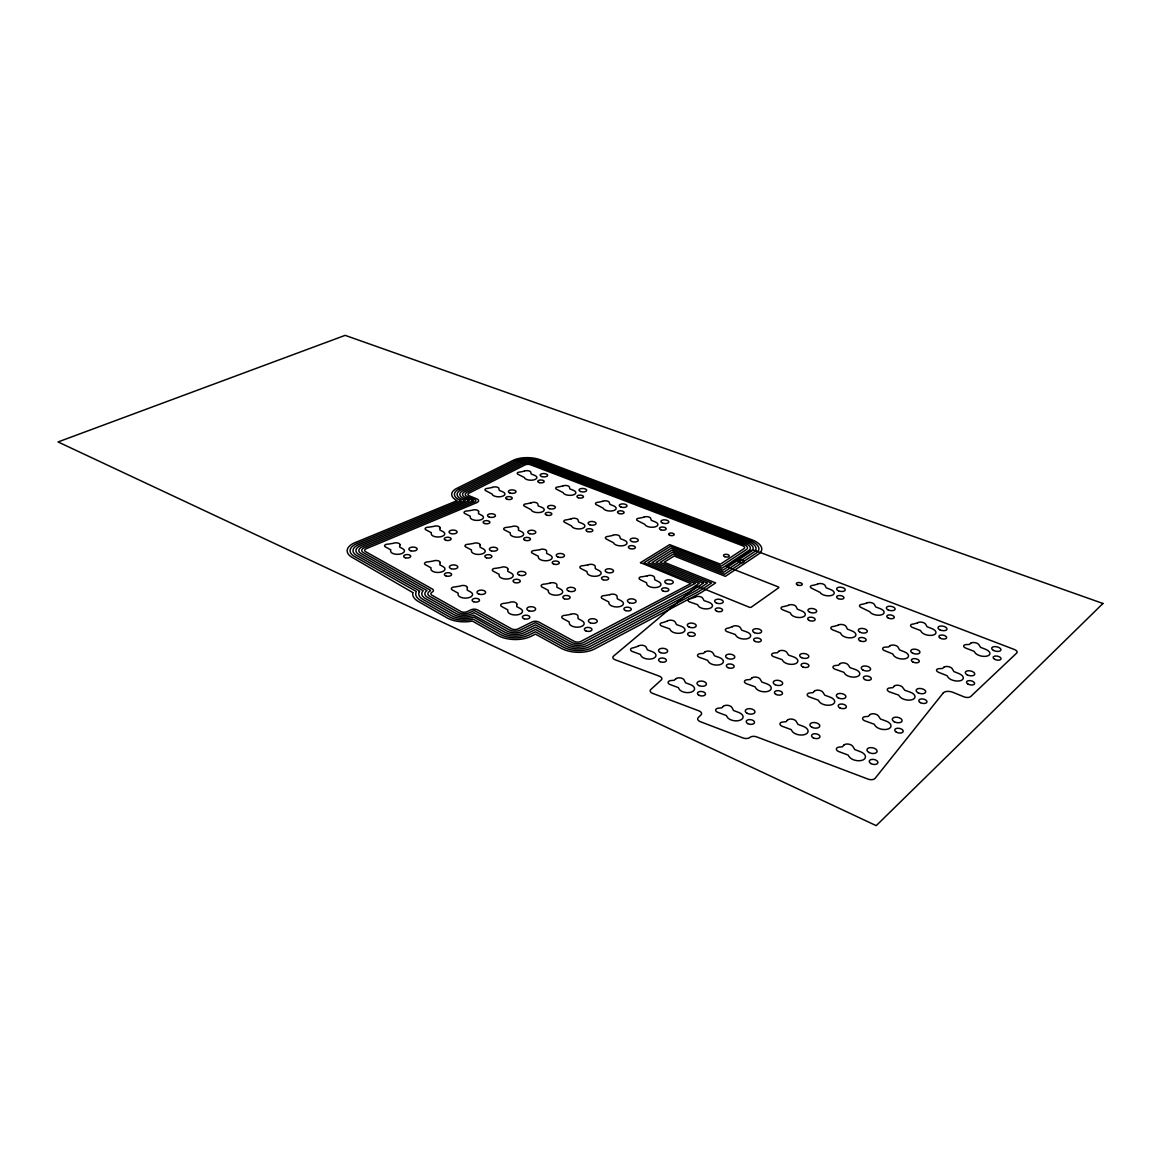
<?xml version="1.0" encoding="UTF-8"?>
<svg xmlns="http://www.w3.org/2000/svg" width="1161" height="1161" viewBox="0 0 1161 1161"><rect width="100%" height="100%" fill="white"/><g stroke="black" fill="none" stroke-linecap="round" stroke-linejoin="round"><path stroke-width="1.5" d="M458.813 489.158L515.179 461.091A16.864 7.358 1.6 0 1 538.777 460.656L750.34 540.765A18.576 8.722 5.7 0 1 756.029 553.275L724.551 574.289L673.395 554.029L660.116 562.359L711.504 582.996L698.632 591.602L592.328 647.693A20.521 10.87 2.8 0 1 563.114 646.996L535.482 631.773L529.024 635.009A20.288 10.638 1.4 0 1 500.115 634.327L473.166 619.132A19.984 10.275 0.3 0 1 449.322 616.796L420.63 600.44A19.679 9.941 -0.3 0 1 416.306 591.471L354.352 556.395A18.866 9.041 -1.5 0 1 356.993 543.595L461.135 500.681L460.351 500.362A17.546 7.924 0.6 0 1 458.842 489.158M473.078 500.797L362.493 546.671A10.159 4.876 -1.5 0 0 361.115 553.55L426.943 590.557A10.58 5.355 -0.3 0 0 427.495 597.32L456.186 613.559A10.754 5.529 0.3 0 0 471.453 613.937L474.167 612.645L506.907 630.974A10.928 5.732 1.4 0 0 522.421 631.337L535.497 624.821L569.732 643.571A11.044 5.849 2.8 0 0 585.405 643.934L691.492 588.409L699.169 583.33L647.998 562.664L671.29 548.181L722.055 568.193L748.787 550.503A9.999 4.688 5.7 0 0 745.768 543.754L533.871 463.123A9.085 3.962 1.6 0 0 521.129 463.37L464.85 491.596A9.462 4.267 0.6 0 0 465.721 497.634L473.122 500.638M516.819 604.213L516.761 606.637L520.404 608.611A7.372 3.802 1.4 0 1 517.864 614.764A7.372 3.802 1.4 0 1 507.763 610.991L507.792 609.873L501.639 606.492A3.73 1.916 1.2 0 1 501.044 604.402A3.73 1.916 1.2 0 1 504.556 603.357L509.577 602.472A4.238 2.162 1.3 0 1 514.265 602.095A4.238 2.162 1.3 0 1 516.819 604.213M518.517 528.11L518.474 530.156L521.811 531.825A6.763 3.207 1.4 0 1 519.504 537.006A6.763 3.207 1.4 0 1 510.216 533.799L510.26 532.855L504.585 529.996A3.425 1.611 1.3 0 1 504.034 528.226A3.425 1.611 1.3 0 1 507.255 527.355L511.87 526.615A3.889 1.829 1.4 0 1 516.181 526.31A3.889 1.829 1.4 0 1 518.517 528.11M507.85 569.079L507.778 571.328L511.261 573.157A7.097 3.527 1.2 0 1 508.765 578.846A7.097 3.527 1.2 0 1 499.07 575.348L499.114 574.303L493.207 571.168A3.585 1.771 1 0 1 492.67 569.238A3.585 1.771 1 0 1 496.052 568.28L500.899 567.453A4.078 2.017 1.2 0 1 505.427 567.119A4.078 2.017 1.2 0 1 507.85 569.079M480.146 545.002L480.001 547.136L483.339 548.877A6.922 3.338 0.7 0 1 480.741 554.276A6.922 3.338 0.7 0 1 471.395 550.938L471.468 549.951L465.808 546.976A3.498 1.683 0.5 0 1 465.329 545.148A3.498 1.683 0.5 0 1 468.667 544.233L473.412 543.464A3.976 1.901 0.6 0 1 477.824 543.145A3.976 1.901 0.6 0 1 480.146 545.002M478.622 511.667L478.477 513.655L481.684 515.266A6.661 3.091 0.7 0 1 479.174 520.244A6.661 3.091 0.7 0 1 470.19 517.153L470.263 516.253L464.821 513.481A3.367 1.553 0.5 0 1 464.371 511.783A3.367 1.553 0.5 0 1 467.578 510.942L472.15 510.245A3.831 1.771 0.7 0 1 476.402 509.955A3.831 1.771 0.7 0 1 478.622 511.667M467.346 587.713L467.172 590.064L470.655 591.979A7.271 3.672 0.3 0 1 467.839 597.915A7.271 3.672 0.3 0 1 458.073 594.258L458.16 593.184L452.268 589.919A3.672 1.843 0.1 0 1 451.789 587.887A3.672 1.843 0.1 0 1 455.315 586.885L460.307 586.029A4.18 2.104 0.3 0 1 464.951 585.666A4.18 2.104 0.3 0 1 467.346 587.713M440.106 562.635L439.859 564.856L443.197 566.67A7.082 3.483 -0.2 0 1 440.28 572.286A7.082 3.483 -0.2 0 1 430.876 568.817L430.992 567.802L425.347 564.696A3.585 1.741 -0.4 0 1 424.941 562.78A3.585 1.741 -0.4 0 1 428.394 561.837L433.285 561.024A4.078 1.988 -0.2 0 1 437.828 560.69A4.078 1.988 -0.2 0 1 440.106 562.635M440.106 527.921L439.859 529.982L443.081 531.665A6.806 3.222 -0.1 0 1 440.266 536.846A6.806 3.222 -0.1 0 1 431.224 533.639L431.341 532.696L425.913 529.822A3.439 1.611 -0.2 0 1 425.521 528.052A3.439 1.611 -0.2 0 1 428.844 527.181L433.546 526.441A3.918 1.843 -0.1 0 1 437.915 526.136A3.918 1.843 -0.1 0 1 440.106 527.921M640.48 562.664L690.926 583.548L580.819 641.452A4.731 2.511 2.8 0 1 574.129 641.293L538.806 622.035A4.659 2.438 1.8 0 0 532.217 621.875L518.038 628.914A4.688 2.453 1.4 0 1 511.406 628.754L477.606 609.917A4.615 2.38 0.5 0 0 471.09 609.772L467.259 611.586A4.615 2.366 0.3 0 1 460.728 611.426L432.023 595.259A4.542 2.293 -0.3 0 1 432.008 592.212L432.284 592.052A4.528 2.278 -0.4 0 0 432.313 589.004L365.613 551.678A4.354 2.09 -1.5 0 1 366.179 548.732L476.765 502.655A5.66 2.569 0.7 0 0 476.794 498.867L469.291 495.82A4.063 1.829 0.6 0 1 468.899 493.222L525.12 464.893A3.889 1.698 1.6 0 1 530.592 464.792L742.692 545.772A4.281 2.017 5.7 0 1 743.969 548.66L720.4 564.159L669.636 544.64L640.48 562.664M399.95 544.872L399.602 547.005L402.809 548.761A6.966 3.352 -0.9 0 1 399.689 554.16A6.966 3.352 -0.9 0 1 390.604 550.822L390.764 549.835L385.336 546.86A3.527 1.683 -1.1 0 1 385.031 545.002A3.527 1.683 -1.1 0 1 388.471 544.103L393.318 543.319A4.005 1.916 -0.9 0 1 397.788 543A4.005 1.916 -0.9 0 1 399.95 544.872M412.837 592.632L412.823 592.676A22.727 11.479 -0.3 0 0 418.337 601.485L447.029 617.884A23.06 11.871 0.3 0 0 472.396 621.077L497.837 635.444A23.409 12.278 1.4 0 0 531.245 636.243L535.482 634.109L560.894 648.157A23.67 12.539 2.8 0 0 594.635 648.955L701.026 592.661L715.611 582.895L664.15 562.258L674.106 556.003L725.393 576.349L758.452 554.203A21.435 10.057 5.7 0 0 751.864 539.763L540.402 459.829A19.461 8.49 1.6 0 0 513.206 460.336L456.81 488.346A20.274 9.157 0.6 0 0 456.055 500.086L457.144 500.652L355.164 542.579A21.769 10.434 -1.5 0 0 352.073 557.338L412.837 592.589M419.237 591.834L419.208 591.878A16.66 8.417 -0.3 0 0 422.923 599.395L451.614 615.722A16.907 8.693 0.3 0 0 473.732 617.086L502.379 633.195A17.168 8.998 1.4 0 0 526.818 633.79L535.497 629.436L565.32 645.85A17.357 9.201 2.8 0 0 590.006 646.445L696.252 590.528L707.397 583.112L656.081 562.461L672.683 552.07L723.709 572.242L753.605 552.346A15.717 7.372 5.7 0 0 748.816 541.752L537.137 461.483A14.28 6.226 1.6 0 0 517.167 461.846L460.83 489.971A14.846 6.705 0.6 0 0 462.136 499.462L465.184 500.696L358.822 544.625A15.964 7.648 -1.5 0 0 356.616 555.437L419.687 591.065L419.295 591.718M943.211 692.986L875.118 778.334A5.486 3.135 11 0 1 867.993 779.089L756.711 736.901A5.254 2.99 7.8 0 0 749.991 737.351L749.716 737.554A5.224 2.975 7.5 0 1 743.04 737.961L700.33 721.692A5.137 2.902 6.3 0 1 698.254 717.585L700.997 714.9A5.108 2.859 6.1 0 0 698.937 710.866L652.642 693.378A4.992 2.757 4.9 0 1 650.799 689.489L661.248 679.983A4.92 2.685 4.9 0 0 659.404 676.195L615.17 659.782A4.818 2.598 3.8 0 1 613.516 656.139L696.992 586.015L749.237 607.188A1.524 0.769 6.3 0 0 751.341 607.13L778.552 587.858A1.495 0.726 6.7 0 0 778.059 586.798L726.409 566.524L749.919 550.938A4.31 2.032 6 0 1 755.855 550.793L1014.308 649.463A4.934 2.395 11.5 0 1 1016.717 653.048L970.669 696.556A5.152 2.641 11.5 0 1 963.848 696.774L952.731 692.246A7.097 3.672 11.2 0 0 943.211 692.986M843.742 745.246L842.436 746.77L839.2 747.103A4.339 2.438 9.9 0 0 836.37 748.947A4.339 2.438 9.9 0 0 838.764 751.573L848.14 755.085L849.039 756.537A8.606 4.847 10.4 0 0 862.899 760.005A8.606 4.847 10.4 0 0 860.359 751.675L854.844 749.629L852.842 746.465A4.949 2.757 10 0 0 848.372 744.099A4.949 2.757 10 0 0 843.742 745.246M869.633 714.915L868.413 716.352L865.264 716.656A4.223 2.293 10 0 0 862.565 718.398A4.223 2.293 10 0 0 864.96 720.879L874.131 724.188L875.046 725.567A8.374 4.542 10.4 0 0 888.557 728.847A8.374 4.542 10.4 0 0 885.887 720.981L880.502 719.051L878.5 716.076A4.818 2.598 10.1 0 0 874.102 713.826A4.818 2.598 10.1 0 0 869.633 714.915M894.057 686.296L892.896 687.66L889.848 687.951A4.122 2.162 10.1 0 0 887.28 689.59A4.122 2.162 10.1 0 0 889.645 691.941L898.629 695.076L899.543 696.368A8.156 4.281 10.4 0 0 912.735 699.473A8.156 4.281 10.4 0 0 909.977 692.058L904.709 690.229L902.678 687.414A4.688 2.438 10.2 0 0 898.367 685.295A4.688 2.438 10.2 0 0 894.057 686.296M787.39 720.226L786.041 721.692L782.833 721.997A4.223 2.351 8.3 0 0 779.974 723.767A4.223 2.351 8.3 0 0 782.18 726.278L791.192 729.63L792.005 731.024A8.359 4.673 8.7 0 0 805.386 734.332A8.359 4.673 8.7 0 0 803.339 726.38L798.042 724.42L796.243 721.416A4.804 2.67 8.4 0 0 791.991 719.138A4.804 2.67 8.4 0 0 787.39 720.226M814.354 691.259L813.077 692.638L809.986 692.928A4.107 2.206 8.5 0 0 807.243 694.583A4.107 2.206 8.5 0 0 809.449 696.963L818.273 700.141L819.1 701.447A8.142 4.383 8.9 0 0 832.176 704.596A8.142 4.383 8.9 0 0 829.97 697.079L824.803 695.221L822.975 692.377A4.673 2.511 8.6 0 0 818.795 690.229A4.673 2.511 8.6 0 0 814.354 691.259M839.809 663.889L838.605 665.195L835.601 665.471A4.005 2.09 8.7 0 0 832.988 667.038A4.005 2.09 8.7 0 0 835.194 669.287L843.829 672.292L844.671 673.54A7.924 4.136 9.1 0 0 857.442 676.515A7.924 4.136 9.1 0 0 855.12 669.418L850.055 667.662L848.212 664.963A4.557 2.366 8.8 0 0 844.091 662.931A4.557 2.366 8.8 0 0 839.809 663.889M723.245 706.41L721.808 707.833L718.615 708.137A4.151 2.307 6.6 0 0 715.669 709.85A4.151 2.307 6.6 0 0 717.701 712.303L726.423 715.582L727.149 716.932A8.214 4.586 7 0 0 740.21 720.183A8.214 4.586 7 0 0 738.657 712.419L733.534 710.503L731.938 707.557A4.717 2.627 6.8 0 0 727.86 705.351A4.717 2.627 6.8 0 0 723.245 706.41M751.718 678.14L750.369 679.49L747.278 679.765A4.034 2.177 7 0 0 744.462 681.391A4.034 2.177 7 0 0 746.508 683.713L755.056 686.819L755.796 688.096A7.996 4.325 7.4 0 0 768.567 691.158A7.996 4.325 7.4 0 0 766.855 683.829L761.834 682.015L760.208 679.243A4.6 2.467 7.1 0 0 756.188 677.139A4.6 2.467 7.1 0 0 751.718 678.14M778.639 651.437L777.362 652.7L774.372 652.975A3.933 2.061 7.3 0 0 771.673 654.499A3.933 2.061 7.3 0 0 773.719 656.705L782.108 659.637L782.862 660.856A7.793 4.078 7.7 0 0 795.329 663.773A7.793 4.078 7.7 0 0 793.485 656.836L788.551 655.109L786.897 652.482A4.47 2.337 7.4 0 0 782.949 650.494A4.47 2.337 7.4 0 0 778.639 651.437M1102.95 603.473L876.221 825.645L58.05 441.949L345.151 335.355L1102.95 603.473M675.687 678.909L674.222 680.259L671.102 680.535A4.034 2.206 5.2 0 0 668.141 682.16A4.034 2.206 5.2 0 0 670.028 684.497L678.387 687.617L679.025 688.894A7.967 4.383 5.6 0 0 691.637 691.985A7.967 4.383 5.6 0 0 690.461 684.613L685.556 682.799L684.134 680.012A4.586 2.496 5.4 0 0 680.244 677.893A4.586 2.496 5.4 0 0 675.687 678.909M704.8 652.09L703.406 653.367L700.373 653.628A3.918 2.075 5.7 0 0 697.558 655.167A3.918 2.075 5.7 0 0 699.444 657.373L707.659 660.333L708.312 661.552A7.764 4.136 6.1 0 0 720.647 664.469A7.764 4.136 6.1 0 0 719.312 657.503L714.494 655.791L713.028 653.135A4.47 2.366 5.9 0 0 709.197 651.147A4.47 2.366 5.9 0 0 704.8 652.09M732.33 626.722L728.078 628.174A3.817 1.959 6.1 0 0 725.378 629.625A3.817 1.959 6.1 0 0 727.279 631.729L735.334 634.53L736.016 635.677A7.561 3.904 6.4 0 0 748.076 638.463A7.561 3.904 6.4 0 0 746.581 631.86L741.85 630.234L740.355 627.724A4.354 2.235 6.2 0 0 736.582 625.823A4.354 2.235 6.2 0 0 732.33 626.722M943.791 667.314L942.442 668.518L939.365 668.62A4.063 2.061 10.7 0 0 936.564 669.999A4.063 2.061 10.7 0 0 938.61 672.321L947.144 675.746L947.884 677.008A8.054 4.078 11 0 0 960.64 680.636A8.054 4.078 11 0 0 958.913 673.569L953.892 671.566L952.267 668.823A4.629 2.337 10.8 0 0 948.247 666.603A4.629 2.337 10.8 0 0 943.791 667.314M970.64 643.325L969.362 644.471L966.373 644.573A3.976 1.945 10.7 0 0 963.674 645.879A3.976 1.945 10.7 0 0 965.734 648.085L974.137 651.35L974.892 652.555A7.866 3.86 11.1 0 0 987.401 656.009A7.866 3.86 11.1 0 0 985.529 649.289L980.595 647.374L978.926 644.776A4.528 2.206 10.8 0 0 974.95 642.657A4.528 2.206 10.8 0 0 970.64 643.325M638.028 646.256L633.529 647.78A3.889 2.075 4.2 0 0 630.597 649.304A3.889 2.075 4.2 0 0 632.339 651.481L640.335 654.412L640.901 655.617A7.706 4.122 4.5 0 0 653.019 658.519A7.706 4.122 4.5 0 0 652.163 651.626L647.461 649.913L646.184 647.301A4.426 2.351 4.3 0 0 642.497 645.313A4.426 2.351 4.3 0 0 638.028 646.256M667.256 621.135L662.916 622.572A3.788 1.959 4.7 0 0 660.116 624.008A3.788 1.959 4.7 0 0 661.872 626.084L669.737 628.87L670.332 630.002A7.503 3.889 5 0 0 682.175 632.774A7.503 3.889 5 0 0 681.144 626.229L676.529 624.603L675.209 622.122A4.31 2.22 4.8 0 0 671.566 620.25A4.31 2.22 4.8 0 0 667.256 621.135M694.96 597.32L690.78 598.684A3.701 1.858 5.1 0 0 688.096 600.048A3.701 1.858 5.1 0 0 689.866 602.022L697.587 604.663L698.196 605.752A7.314 3.686 5.4 0 0 709.806 608.379A7.314 3.686 5.4 0 0 708.616 602.167L704.088 600.629L702.724 598.263A4.209 2.104 5.3 0 0 699.125 596.478A4.209 2.104 5.3 0 0 694.96 597.32M889.921 645.85L888.528 646.996L885.495 647.098A3.947 1.988 9.4 0 0 882.679 648.418A3.947 1.988 9.4 0 0 884.551 650.639L892.751 653.933L893.419 655.138A7.822 3.947 9.7 0 0 905.74 658.621A7.822 3.947 9.7 0 0 904.419 651.843L899.601 649.928L898.15 647.301A4.499 2.264 9.5 0 0 894.318 645.168A4.499 2.264 9.5 0 0 889.921 645.85M917.582 622.862L913.315 624.052A3.86 1.887 9.6 0 0 910.601 625.315A3.86 1.887 9.6 0 0 912.488 627.433L920.571 630.568L921.239 631.715A7.648 3.744 9.9 0 0 933.342 635.038A7.648 3.744 9.9 0 0 931.877 628.594L927.131 626.751L925.636 624.255A4.397 2.133 9.7 0 0 921.849 622.223A4.397 2.133 9.7 0 0 917.582 622.862M838.155 625.228L833.743 626.418A3.846 1.93 8.2 0 0 830.899 627.68A3.846 1.93 8.2 0 0 832.64 629.828L840.506 632.977L841.101 634.138A7.605 3.817 8.5 0 0 853.016 637.491A7.605 3.817 8.5 0 0 852.087 630.989L847.443 629.146L846.151 626.621A4.368 2.177 8.3 0 0 842.509 624.574A4.368 2.177 8.3 0 0 838.155 625.228M866.541 603.183L862.289 604.315A3.759 1.829 8.4 0 0 859.546 605.52A3.759 1.829 8.4 0 0 861.302 607.566L869.676 611.673A7.445 3.628 8.7 0 0 881.388 614.88A7.445 3.628 8.7 0 0 880.285 608.683L875.713 606.927L874.393 604.518A4.281 2.075 8.5 0 0 870.779 602.574A4.281 2.075 8.5 0 0 866.541 603.183M788.377 605.389L783.994 606.535A3.744 1.858 7 0 0 781.135 607.754A3.744 1.858 7 0 0 782.717 609.801L790.293 612.834L790.815 613.951A7.416 3.701 7.3 0 0 802.353 617.173A7.416 3.701 7.3 0 0 801.758 610.933L797.302 609.162L796.17 606.739A4.267 2.119 7.1 0 0 792.687 604.779A4.267 2.119 7.1 0 0 788.377 605.389M817.417 584.244L813.179 585.318A3.672 1.771 7.4 0 0 810.422 586.479A3.672 1.771 7.4 0 0 812.047 588.438L820.058 592.4A7.256 3.512 7.6 0 0 831.407 595.491A7.256 3.512 7.6 0 0 830.637 589.541L826.24 587.843L825.065 585.536A4.18 2.003 7.5 0 0 821.611 583.649A4.18 2.003 7.5 0 0 817.417 584.244M703.276 583.214L693.857 589.469L587.713 645.197A14.208 7.517 2.8 0 1 567.526 644.703L535.497 627.129L524.612 632.556A14.048 7.358 1.4 0 1 504.643 632.077L473.557 615.112A13.83 7.111 0.3 0 1 453.907 614.633L425.202 598.365A13.613 6.879 -0.3 0 1 423.199 590.746L358.865 554.494A13.061 6.269 -1.5 0 1 360.65 545.641L469.233 500.696L463.936 498.533A12.147 5.486 0.6 0 1 462.847 490.784L519.156 462.6A11.683 5.094 1.6 0 1 535.511 462.296L747.292 542.753A12.858 6.037 5.7 0 1 751.196 551.417L722.882 570.211L671.987 550.125L652.032 562.563L703.276 583.214M695.047 583.446L583.112 642.686A7.895 4.18 2.8 0 1 571.938 642.425L536.6 623.123A1.553 0.813 1.8 0 0 534.408 623.065L520.215 630.118A7.808 4.093 1.4 0 1 509.157 629.857L475.357 610.991A1.538 0.798 0.5 0 0 473.195 610.933L469.349 612.761A7.692 3.947 0.3 0 1 458.464 612.486L429.759 596.29A7.561 3.817 -0.3 0 1 429.715 591.225L430.049 591.036A1.509 0.755 -0.4 0 0 430.063 590.02L363.364 552.621A7.256 3.483 -1.5 0 1 364.336 547.702L474.922 501.726A2.946 1.335 0.7 0 0 474.98 499.752L467.52 496.719A6.763 3.048 0.6 0 1 466.882 492.409L523.132 464.124A6.487 2.83 1.6 0 1 532.231 463.965L744.23 544.756A7.14 3.352 5.7 0 1 746.378 549.574L721.228 566.176L670.594 546.25L643.949 562.766L695.047 583.446M612.732 535.41L608.422 536.382A3.454 1.625 3.2 0 0 605.52 537.427A3.454 1.625 3.2 0 0 606.652 539.197L613.501 542.782A6.821 3.236 3.4 0 0 623.733 545.583A6.821 3.236 3.4 0 0 624.284 540.213L620.424 538.675L619.785 536.6A3.918 1.858 3.3 0 0 616.883 534.887A3.918 1.858 3.3 0 0 612.732 535.41M643.716 517.24L639.537 518.169A3.367 1.553 3.7 0 0 636.75 519.17A3.367 1.553 3.7 0 0 637.926 520.854L644.718 524.293A6.676 3.091 3.9 0 0 654.804 526.978A6.676 3.091 3.9 0 0 655.167 521.855L651.35 520.375L650.653 518.386A3.846 1.771 3.8 0 0 647.751 516.747A3.846 1.771 3.8 0 0 643.716 517.24M571.183 518.851L566.887 519.794A3.381 1.567 2.4 0 0 563.999 520.796A3.381 1.567 2.4 0 0 565.03 522.494L571.589 525.962A6.69 3.12 2.6 0 0 581.516 528.661A6.69 3.12 2.6 0 0 582.329 523.495L578.599 522.015L578.076 519.997A3.846 1.785 2.5 0 0 575.29 518.357A3.846 1.785 2.5 0 0 571.183 518.851M602.544 501.363L598.394 502.263A3.309 1.509 2.9 0 0 595.593 503.221A3.309 1.509 2.9 0 0 596.667 504.846L603.198 508.17A6.545 2.99 3.1 0 0 612.993 510.767A6.545 2.99 3.1 0 0 613.588 505.819L609.902 504.382L609.322 502.466A3.773 1.712 3 0 0 606.535 500.899A3.773 1.712 3 0 0 602.544 501.363M531.07 502.873L526.804 503.772A3.323 1.524 1.6 0 0 523.901 504.73A3.323 1.524 1.6 0 0 524.845 506.385L531.143 509.723A6.574 3.019 1.8 0 0 540.779 512.335A6.574 3.019 1.8 0 0 541.824 507.342L538.225 505.92L537.79 503.976A3.788 1.727 1.8 0 0 535.134 502.394A3.788 1.727 1.8 0 0 531.07 502.873M562.766 486.024L558.63 486.88A3.251 1.451 2.2 0 0 555.829 487.809A3.251 1.451 2.2 0 0 556.816 489.376L563.085 492.583A6.429 2.888 2.4 0 0 572.605 495.094A6.429 2.888 2.4 0 0 573.432 490.319L569.877 488.941L569.383 487.083A3.701 1.654 2.3 0 0 566.713 485.574A3.701 1.654 2.3 0 0 562.766 486.024M492.322 487.431L488.084 488.302A3.265 1.466 0.9 0 0 485.182 489.231A3.265 1.466 0.9 0 0 486.024 490.813L492.075 494.035A6.458 2.917 1.1 0 0 501.45 496.56A6.458 2.917 1.1 0 0 502.698 491.756L499.23 490.377L498.896 488.505A3.715 1.669 1.1 0 0 496.342 486.981A3.715 1.669 1.1 0 0 492.322 487.431M524.308 471.192L520.201 472.019A3.193 1.408 1.5 0 0 517.4 472.904A3.193 1.408 1.5 0 0 518.285 474.428L524.322 477.519A6.327 2.801 1.7 0 0 533.581 479.957A6.327 2.801 1.7 0 0 534.611 475.342L531.172 474.022L530.766 472.222A3.643 1.596 1.6 0 0 528.226 470.756A3.643 1.596 1.6 0 0 524.308 471.192M570.559 614.387L565.552 615.301A3.759 1.945 2.5 0 0 562.069 616.375A3.759 1.945 2.5 0 0 562.809 618.508L569.238 621.962L569.282 623.109A7.459 3.875 2.8 0 0 579.716 626.969A7.459 3.875 2.8 0 0 581.864 620.671L578.076 618.653L577.96 616.172A4.281 2.22 2.7 0 0 575.261 614.009A4.281 2.22 2.7 0 0 570.559 614.387M609.757 594.693L604.91 595.564A3.686 1.858 3.3 0 0 601.558 596.58A3.686 1.858 3.3 0 0 602.37 598.641L608.785 601.949L608.872 603.038A7.3 3.701 3.6 0 0 619.219 606.739A7.3 3.701 3.6 0 0 621.062 600.716L617.275 598.786L617.071 596.406A4.194 2.119 3.5 0 0 614.343 594.33A4.194 2.119 3.5 0 0 609.757 594.693M647.257 575.856L642.555 576.698A3.614 1.785 4 0 0 639.334 577.67A3.614 1.785 4 0 0 640.19 579.629L646.604 582.807L646.721 583.852A7.14 3.541 4.3 0 0 656.981 587.408A7.14 3.541 4.3 0 0 658.534 581.632L654.76 579.774L654.47 577.496A4.107 2.017 4.2 0 0 651.713 575.508A4.107 2.017 4.2 0 0 647.257 575.856M549.733 583.243L544.857 584.099A3.643 1.829 2 0 0 541.476 585.086A3.643 1.829 2 0 0 542.143 587.089L548.297 590.325L548.311 591.399A7.213 3.628 2.2 0 0 558.339 595.012A7.213 3.628 2.2 0 0 560.545 589.135L556.917 587.234L556.874 584.912A4.151 2.075 2.2 0 0 554.29 582.895A4.151 2.075 2.2 0 0 549.733 583.243M588.148 564.841L583.432 565.654A3.57 1.741 2.8 0 0 580.166 566.612A3.57 1.741 2.8 0 0 580.892 568.527L587.045 571.633L587.103 572.663A7.053 3.468 3 0 0 597.044 576.132A7.053 3.468 3 0 0 598.96 570.501L595.332 568.672L595.187 566.452A4.063 1.988 2.9 0 0 592.589 564.507A4.063 1.988 2.9 0 0 588.148 564.841M539.778 549.675L535.076 550.459A3.512 1.698 1.8 0 0 531.796 551.373A3.512 1.698 1.8 0 0 532.42 553.231L538.312 556.235L538.327 557.236A6.951 3.367 2 0 0 547.934 560.603A6.951 3.367 2 0 0 550.14 555.147L546.657 553.391L546.628 551.228A3.991 1.93 1.9 0 0 544.175 549.342A3.991 1.93 1.9 0 0 539.778 549.675M669.781 535.323A2.815 1.321 4.4 0 0 674.207 534.64A2.815 1.321 4.4 0 0 670.245 533.073A2.815 1.321 4.4 0 0 669.781 535.323M666.545 583.533A4.267 2.104 4.6 0 0 673.264 582.43A4.267 2.104 4.6 0 0 667.27 579.934A4.267 2.104 4.6 0 0 666.545 583.533M507.212 499.317A3.294 1.495 1.3 0 0 512.262 498.214A3.294 1.495 1.3 0 0 507.444 496.734A3.294 1.495 1.3 0 0 507.212 499.317M510.129 493.062A3.86 1.741 1.4 0 0 516.035 491.771A3.86 1.741 1.4 0 0 510.39 490.058A3.86 1.741 1.4 0 0 510.129 493.062M546.773 515.194A3.352 1.553 2 0 0 551.852 514.033A3.352 1.553 2 0 0 546.875 512.509A3.352 1.553 2 0 0 546.773 515.194M549.429 508.692A3.933 1.8 2.1 0 0 555.379 507.342A3.933 1.8 2.1 0 0 549.545 505.572A3.933 1.8 2.1 0 0 549.429 508.692M587.524 531.549A3.41 1.596 2.8 0 0 592.836 530.533A3.41 1.596 2.8 0 0 587.93 528.792A3.41 1.596 2.8 0 0 587.524 531.549M589.875 524.787A3.991 1.858 2.8 0 0 596.086 523.611A3.991 1.858 2.8 0 0 590.339 521.594A3.991 1.858 2.8 0 0 589.875 524.787M629.973 548.572A3.483 1.654 3.7 0 0 635.328 547.513A3.483 1.654 3.7 0 0 630.263 545.714A3.483 1.654 3.7 0 0 629.973 548.572M632.019 541.563A4.078 1.93 3.7 0 0 638.274 540.329A4.078 1.93 3.7 0 0 632.339 538.24A4.078 1.93 3.7 0 0 632.019 541.563M539.314 482.599A3.222 1.437 1.9 0 0 544.204 481.539A3.222 1.437 1.9 0 0 539.444 480.117A3.222 1.437 1.9 0 0 539.314 482.599M541.926 476.59A3.773 1.669 1.9 0 0 547.658 475.357A3.773 1.669 1.9 0 0 542.071 473.717A3.773 1.669 1.9 0 0 541.926 476.59M578.352 497.764A3.28 1.48 2.6 0 0 583.475 496.835A3.28 1.48 2.6 0 0 578.773 495.225A3.28 1.48 2.6 0 0 578.352 497.764M580.674 491.538A3.846 1.727 2.6 0 0 586.668 490.45A3.846 1.727 2.6 0 0 581.168 488.578A3.846 1.727 2.6 0 0 580.674 491.538M618.973 513.525A3.338 1.538 3.3 0 0 624.11 512.567A3.338 1.538 3.3 0 0 619.263 510.898A3.338 1.538 3.3 0 0 618.973 513.525M621.019 507.067A3.918 1.785 3.4 0 0 627.042 505.935A3.918 1.785 3.4 0 0 621.353 504.005A3.918 1.785 3.4 0 0 621.019 507.067M660.812 529.779A3.41 1.582 4.2 0 0 666.182 528.966A3.41 1.582 4.2 0 0 661.422 527.079A3.41 1.582 4.2 0 0 660.812 529.779M662.525 523.06A3.991 1.843 4.2 0 0 668.823 522.102A3.991 1.843 4.2 0 0 663.221 519.925A3.991 1.843 4.2 0 0 662.525 523.06M868.936 752.473A5.152 2.859 10.6 0 0 877.077 751.602A5.152 2.859 10.6 0 0 870.111 747.64A5.152 2.859 10.6 0 0 868.936 752.473M870.924 763.561A4.412 2.482 10.8 0 0 877.905 762.821A4.412 2.482 10.8 0 0 871.94 759.381A4.412 2.482 10.8 0 0 870.924 763.561M838.489 590.804A4.339 2.09 7.9 0 0 845.237 589.948A4.339 2.09 7.9 0 0 839.084 587.234A4.339 2.09 7.9 0 0 838.489 590.804M838.198 598.626A3.715 1.8 7.9 0 0 843.96 597.886A3.715 1.8 7.9 0 0 838.706 595.549A3.715 1.8 7.9 0 0 838.198 598.626M888.078 609.873A4.455 2.148 8.9 0 0 895.116 609.264A4.455 2.148 8.9 0 0 889.036 606.26A4.455 2.148 8.9 0 0 888.078 609.873M888.252 618.029A3.802 1.858 9 0 0 894.275 617.492A3.802 1.858 9 0 0 889.065 614.909A3.802 1.858 9 0 0 888.252 618.029M939.873 629.828A4.571 2.22 10.1 0 0 947.013 629.175A4.571 2.22 10.1 0 0 940.642 626.055A4.571 2.22 10.1 0 0 939.873 629.828M940.512 638.318A3.918 1.916 10.2 0 0 946.621 637.752A3.918 1.916 10.2 0 0 941.165 635.052A3.918 1.916 10.2 0 0 940.512 638.318M993.468 650.421A4.717 2.293 11.2 0 0 1000.942 650.044A4.717 2.293 11.2 0 0 994.614 646.604A4.717 2.293 11.2 0 0 993.468 650.421M994.658 659.303A4.034 1.974 11.4 0 0 1001.043 658.969A4.034 1.974 11.4 0 0 995.63 656.009A4.034 1.974 11.4 0 0 994.658 659.303M809.768 612.253A4.441 2.191 7.6 0 0 816.705 611.354A4.441 2.191 7.6 0 0 810.48 608.524A4.441 2.191 7.6 0 0 809.768 612.253M809.217 620.453A3.788 1.901 7.6 0 0 815.153 619.684A3.788 1.901 7.6 0 0 809.841 617.231A3.788 1.901 7.6 0 0 809.217 620.453M860.04 632.237A4.557 2.264 8.7 0 0 867.282 631.584A4.557 2.264 8.7 0 0 861.128 628.435A4.557 2.264 8.7 0 0 860.04 632.237M859.967 640.785A3.889 1.959 8.8 0 0 866.164 640.233A3.889 1.959 8.8 0 0 860.896 637.505A3.889 1.959 8.8 0 0 859.967 640.785M912.59 653.135A4.673 2.351 9.9 0 0 919.933 652.453A4.673 2.351 9.9 0 0 913.489 649.173A4.673 2.351 9.9 0 0 912.59 653.135M913.01 662.06A4.005 2.017 10.1 0 0 919.28 661.465A4.005 2.017 10.1 0 0 913.765 658.635A4.005 2.017 10.1 0 0 913.01 662.06M967.04 674.759A4.818 2.424 11.2 0 0 974.718 674.352A4.818 2.424 11.2 0 0 968.318 670.739A4.818 2.424 11.2 0 0 967.04 674.759M968.013 684.09A4.122 2.09 11.4 0 0 974.572 683.742A4.122 2.09 11.4 0 0 969.101 680.622A4.122 2.09 11.4 0 0 968.013 684.09M716.468 603.038A4.368 2.191 5.7 0 0 723.259 601.877A4.368 2.191 5.7 0 0 717.005 599.294A4.368 2.191 5.7 0 0 716.468 603.038M716.758 611.252A3.73 1.887 5.7 0 0 722.563 610.265A3.73 1.887 5.7 0 0 717.222 608.016A3.73 1.887 5.7 0 0 716.758 611.252M754.447 632.658A4.513 2.307 6.7 0 0 761.616 631.7A4.513 2.307 6.7 0 0 755.405 628.74A4.513 2.307 6.7 0 0 754.447 632.658M755.129 641.423A3.86 2.003 6.8 0 0 761.268 640.596A3.86 2.003 6.8 0 0 755.956 638.042A3.86 2.003 6.8 0 0 755.129 641.423M801.554 657.648A4.659 2.424 7.9 0 0 808.84 656.647A4.659 2.424 7.9 0 0 802.338 653.541A4.659 2.424 7.9 0 0 801.554 657.648M802.701 666.864A3.976 2.09 8 0 0 808.941 665.993A3.976 2.09 8 0 0 803.368 663.308A3.976 2.09 8 0 0 802.701 666.864M863.044 670.115A4.746 2.453 9.3 0 0 870.576 669.404A4.746 2.453 9.3 0 0 864.161 666.008A4.746 2.453 9.3 0 0 863.044 670.115M864.829 679.562A4.049 2.119 9.4 0 0 871.272 678.953A4.049 2.119 9.4 0 0 865.787 676.021A4.049 2.119 9.4 0 0 864.829 679.562M918.09 692.783A4.876 2.54 10.6 0 0 925.723 692.029A4.876 2.54 10.6 0 0 918.99 688.488A4.876 2.54 10.6 0 0 918.09 692.783M920.441 702.652A4.18 2.191 10.8 0 0 926.971 701.999A4.18 2.191 10.8 0 0 921.21 698.951A4.18 2.191 10.8 0 0 920.441 702.652M689.199 627.129A4.484 2.307 5.3 0 0 696.208 625.91A4.484 2.307 5.3 0 0 689.866 623.181A4.484 2.307 5.3 0 0 689.199 627.129M689.242 635.793A3.831 1.988 5.3 0 0 695.236 634.733A3.831 1.988 5.3 0 0 689.823 632.382A3.831 1.988 5.3 0 0 689.242 635.793M727.642 658.461A4.629 2.453 6.4 0 0 734.811 657.155A4.629 2.453 6.4 0 0 728.15 654.253A4.629 2.453 6.4 0 0 727.642 658.461M728.049 667.691A3.962 2.119 6.4 0 0 734.187 666.559A3.962 2.119 6.4 0 0 728.498 664.063A3.962 2.119 6.4 0 0 728.049 667.691M775.142 684.7A4.775 2.569 7.7 0 0 782.674 683.626A4.775 2.569 7.7 0 0 776.056 680.346A4.775 2.569 7.7 0 0 775.142 684.7M776.056 694.438A4.093 2.22 7.8 0 0 782.499 693.509A4.093 2.22 7.8 0 0 776.854 690.679A4.093 2.22 7.8 0 0 776.056 694.438M838.111 697.805A4.862 2.598 9.2 0 0 845.89 697.05A4.862 2.598 9.2 0 0 839.374 693.465A4.862 2.598 9.2 0 0 838.111 697.805M839.708 707.804A4.165 2.249 9.3 0 0 846.354 707.151A4.165 2.249 9.3 0 0 840.782 704.045A4.165 2.249 9.3 0 0 839.708 707.804M894.231 721.75A5.007 2.699 10.6 0 0 902.112 720.937A5.007 2.699 10.6 0 0 895.262 717.193A5.007 2.699 10.6 0 0 894.231 721.75M896.423 732.199A4.281 2.322 10.8 0 0 903.171 731.503A4.281 2.322 10.8 0 0 897.308 728.266A4.281 2.322 10.8 0 0 896.423 732.199M660.406 652.569A4.6 2.438 4.8 0 0 667.662 651.263A4.6 2.438 4.8 0 0 661.219 648.404A4.6 2.438 4.8 0 0 660.406 652.569M660.188 661.712A3.933 2.104 4.9 0 0 666.399 660.594A3.933 2.104 4.9 0 0 660.885 658.113A3.933 2.104 4.9 0 0 660.188 661.712M699.009 685.614A4.76 2.598 5.9 0 0 706.439 684.221A4.76 2.598 5.9 0 0 699.677 681.173A4.76 2.598 5.9 0 0 699.009 685.614M699.169 695.381A4.078 2.249 6 0 0 705.511 694.176A4.078 2.249 6 0 0 699.735 691.535A4.078 2.249 6 0 0 699.169 695.381M747.176 713.318A4.905 2.714 7.3 0 0 754.955 712.186A4.905 2.714 7.3 0 0 748.235 708.718A4.905 2.714 7.3 0 0 747.176 713.318M747.844 723.637A4.194 2.351 7.5 0 0 754.505 722.65A4.194 2.351 7.5 0 0 748.758 719.646A4.194 2.351 7.5 0 0 747.844 723.637M811.989 727.308A4.992 2.757 9 0 0 819.782 726.133A4.992 2.757 9 0 0 812.773 722.592A4.992 2.757 9 0 0 811.989 727.308M813.324 737.874A4.281 2.395 9.2 0 0 819.985 736.872A4.281 2.395 9.2 0 0 813.992 733.796A4.281 2.395 9.2 0 0 813.324 737.874M739.484 562.432A2.902 1.379 5.8 0 0 743.969 561.706A2.902 1.379 5.8 0 0 739.775 560.052A2.902 1.379 5.8 0 0 739.484 562.432M797.563 585.013A2.99 1.437 7.1 0 0 802.266 584.433A2.99 1.437 7.1 0 0 798.086 582.561A2.99 1.437 7.1 0 0 797.563 585.013M724.783 556.714A2.888 1.364 5.5 0 0 729.253 556.003A2.888 1.364 5.5 0 0 725.132 554.363A2.888 1.364 5.5 0 0 724.783 556.714M663.091 591.007A3.657 1.814 4.5 0 0 668.852 590.049A3.657 1.814 4.5 0 0 663.729 587.901A3.657 1.814 4.5 0 0 663.091 591.007M625.561 610.584A3.73 1.901 3.8 0 0 631.294 609.365A3.73 1.901 3.8 0 0 625.866 607.305A3.73 1.901 3.8 0 0 625.561 610.584M473.775 601.79A3.715 1.887 0.5 0 0 479.522 600.368A3.715 1.887 0.5 0 0 474.152 598.525A3.715 1.887 0.5 0 0 473.775 601.79M524.104 618.769A3.773 1.959 1.6 0 0 529.851 617.289A3.773 1.959 1.6 0 0 524.308 615.403A3.773 1.959 1.6 0 0 524.104 618.769M564.377 598.786A3.686 1.872 2.5 0 0 570.138 597.581A3.686 1.872 2.5 0 0 564.899 595.578A3.686 1.872 2.5 0 0 564.377 598.786M568.716 591.167A4.31 2.162 2.6 0 0 575.45 589.788A4.31 2.162 2.6 0 0 569.311 587.451A4.31 2.162 2.6 0 0 568.716 591.167M629.436 602.791A4.368 2.206 3.9 0 0 636.126 601.369A4.368 2.206 3.9 0 0 629.784 598.989A4.368 2.206 3.9 0 0 629.436 602.791M603.081 579.745A3.599 1.785 3.2 0 0 608.669 578.599A3.599 1.785 3.2 0 0 603.473 576.669A3.599 1.785 3.2 0 0 603.081 579.745M607.029 572.446A4.223 2.075 3.3 0 0 613.545 571.125A4.223 2.075 3.3 0 0 607.45 568.89A4.223 2.075 3.3 0 0 607.029 572.446M410.863 550.807A4.165 2.003 -0.6 0 0 417.176 549.08A4.165 2.003 -0.6 0 0 411.009 547.339A4.165 2.003 -0.6 0 0 410.863 550.807M446.187 576.03A3.614 1.785 0 0 0 451.614 574.492A3.614 1.785 0 0 0 446.187 572.939A3.614 1.785 0 0 0 446.187 576.03M451.237 568.716A4.223 2.075 0.1 0 0 457.811 567.149A4.223 2.075 0.1 0 0 451.745 565.117A4.223 2.075 0.1 0 0 451.237 568.716M478.956 594.127A4.339 2.191 0.7 0 0 485.661 592.473A4.339 2.191 0.7 0 0 479.377 590.339A4.339 2.191 0.7 0 0 478.956 594.127M528.937 610.831A4.412 2.264 1.7 0 0 535.656 609.119A4.412 2.264 1.7 0 0 529.155 606.913A4.412 2.264 1.7 0 0 528.937 610.831M590.354 622.833A4.455 2.307 3.1 0 0 597.276 621.353A4.455 2.307 3.1 0 0 590.876 618.857A4.455 2.307 3.1 0 0 590.354 622.833M445.94 540.315A3.468 1.654 0.1 0 0 451.15 538.893A3.468 1.654 0.1 0 0 445.955 537.456A3.468 1.654 0.1 0 0 445.94 540.315M450.787 533.552A4.063 1.916 0.2 0 0 457.129 532.13A4.063 1.916 0.2 0 0 451.295 530.243A4.063 1.916 0.2 0 0 450.787 533.552M486.444 557.802A3.527 1.712 0.9 0 0 491.901 556.511A3.527 1.712 0.9 0 0 486.764 554.842A3.527 1.712 0.9 0 0 486.444 557.802M491.277 550.836A4.136 1.988 1 0 0 497.648 549.342A4.136 1.988 1 0 0 491.625 547.397A4.136 1.988 1 0 0 491.277 550.836M514.744 582.575A3.628 1.814 1.4 0 0 520.288 581.211A3.628 1.814 1.4 0 0 514.962 579.441A3.628 1.814 1.4 0 0 514.744 582.575M519.46 575.217A4.238 2.104 1.5 0 0 525.948 573.636A4.238 2.104 1.5 0 0 519.707 571.589A4.238 2.104 1.5 0 0 519.46 575.217M484.659 523.524A3.396 1.582 0.9 0 0 489.898 522.334A3.396 1.582 0.9 0 0 484.979 520.781A3.396 1.582 0.9 0 0 484.659 523.524M489.318 517.095A3.976 1.843 1 0 0 495.457 515.716A3.976 1.843 1 0 0 489.666 513.902A3.976 1.843 1 0 0 489.318 517.095M525.236 540.387A3.454 1.64 1.6 0 0 530.504 539.168A3.454 1.64 1.6 0 0 525.425 537.558A3.454 1.64 1.6 0 0 525.236 540.387M529.663 533.712A4.049 1.916 1.7 0 0 535.831 532.289A4.049 1.916 1.7 0 0 529.851 530.417A4.049 1.916 1.7 0 0 529.663 533.712M553.71 564.101A3.541 1.727 2.2 0 0 559.283 562.998A3.541 1.727 2.2 0 0 554.247 561.126A3.541 1.727 2.2 0 0 553.71 564.101M557.991 557.048A4.151 2.017 2.3 0 0 564.493 555.771A4.151 2.017 2.3 0 0 558.601 553.594A4.151 2.017 2.3 0 0 557.991 557.048M405.334 557.773A3.556 1.727 -0.7 0 0 410.733 556.293A3.556 1.727 -0.7 0 0 405.479 554.784A3.556 1.727 -0.7 0 0 405.334 557.773M586.044 630.989A3.817 1.988 3 0 0 591.965 629.697A3.817 1.988 3 0 0 586.508 627.55A3.817 1.988 3 0 0 586.044 630.989"/></g></svg>
